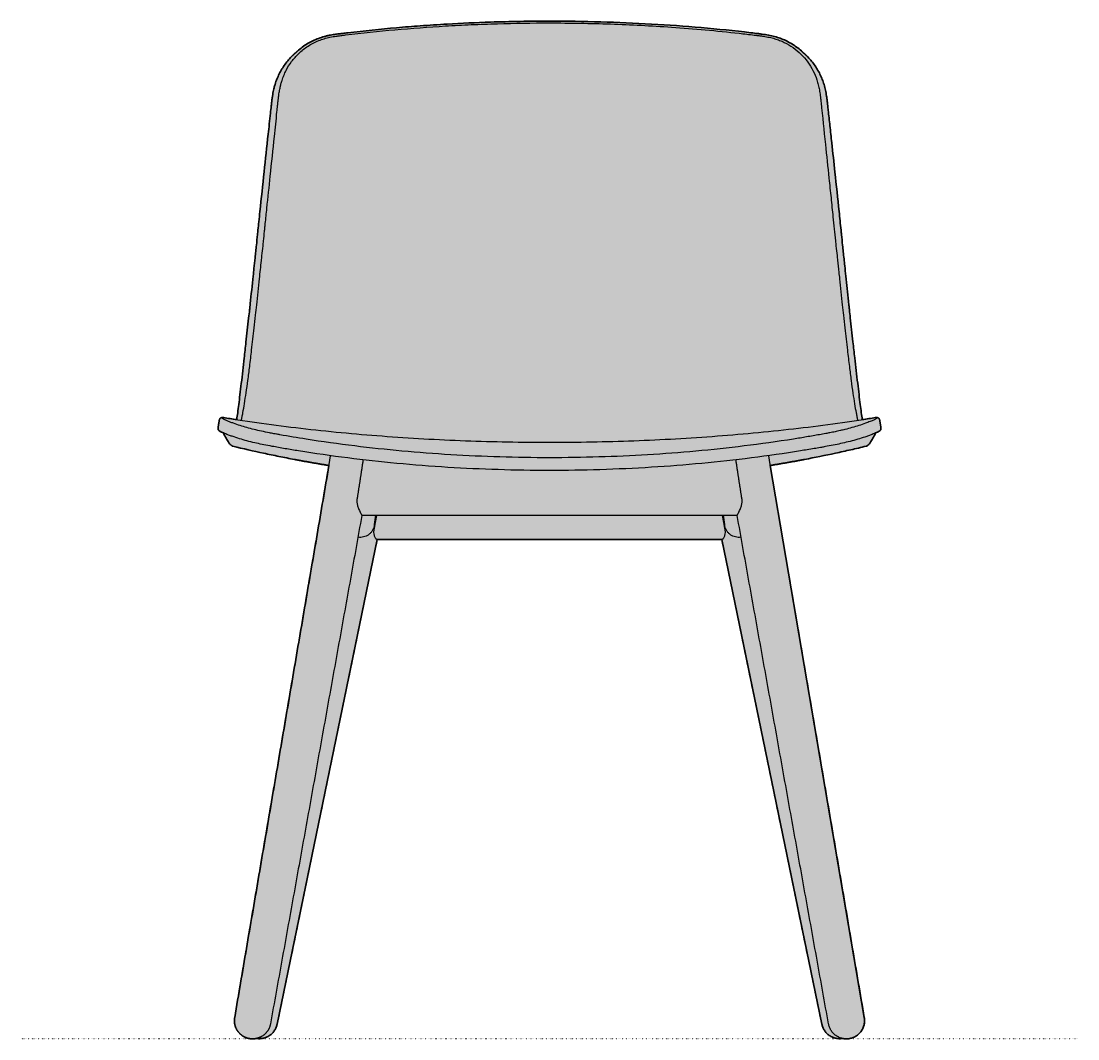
# Model space of a CAD drawing. Header units: millimetres. Extents: x 0 to 1796, y -930 to 784.
# Drawn here: x 0 to 814, y 0 to 784 of the extents above; entities that cross this region are included whole.
import ezdxf

# ---------------------------------------------------------------- set-up
doc = ezdxf.new("R2010")
doc.units = ezdxf.units.MM
doc.linetypes.add('Dots', pattern=[1, 0, -1])
doc.layers.add('Blocks', color=7, linetype='Continuous')
doc.layers.add('Blocks$Fill', color=7, linetype='Continuous', true_color=0xffffff)
for name, color, linetype, lineweight, true_color in [('Blocks$Inner', 7, 'Continuous', 25, 0x007f00), ('Blocks$Outline', 7, 'Continuous', 35, 0xff3f3f), ('Groud', 7, 'Dots', 25, 0x243775)]:
    doc.layers.add(name, color=color, linetype=linetype, lineweight=lineweight, true_color=true_color)

# ---------------------------------------------------------------- blocks, each defined once
blk = doc.blocks.new('AAC 12 Dining Chair Front')
at = {"layer": 'Blocks$Fill'}
blk.add_hatch(color=256, dxfattribs=at).paths.add_polyline_path([(649.54, 16.1), (649.59, 15.79), (649.63, 15.48), (649.67, 15.17), (649.7, 14.85), (649.72, 14.53), (649.74, 14.2), (649.75, 13.88), (649.75, 13.55), (649.74, 13.22), (649.73, 12.88), (649.7, 12.55), (649.67, 12.21), (649.63, 11.87), (649.58, 11.53), (649.53, 11.19), (649.46, 10.85), (649.39, 10.51), (649.3, 10.17), (649.21, 9.83), (649.11, 9.49), (649, 9.16), (648.88, 8.82), (648.75, 8.49), (648.61, 8.16), (648.47, 7.83), (648.31, 7.51), (648.15, 7.18), (647.98, 6.87), (647.8, 6.55), (647.61, 6.24), (647.41, 5.94), (647.21, 5.64), (647, 5.35), (646.78, 5.06), (646.55, 4.78), (646.32, 4.5), (646.08, 4.23), (645.83, 3.97), (645.58, 3.71), (645.32, 3.46), (645.05, 3.22), (644.78, 2.99), (644.51, 2.76), (644.23, 2.54), (643.95, 2.33), (643.66, 2.13), (643.37, 1.94), (643.07, 1.75), (642.77, 1.57), (642.47, 1.4), (642.17, 1.24), (641.87, 1.09), (641.56, 0.95), (641.25, 0.81), (640.94, 0.68), (640.63, 0.56), (640.32, 0.45), (640.01, 0.35), (639.7, 0.25), (639.4, 0.17), (639.09, 0.09), (638.78, 0.01), (638.47, -0.05), (638.17, -0.11), (637.85, -0.16), (637.53, -0.2), (637.21, -0.24), (636.89, -0.27), (636.56, -0.29), (636.22, -0.31), (635.89, -0.32), (635.55, -0.32), (635.21, -0.31), (634.87, -0.29), (634.52, -0.26), (634.18, -0.23), (633.83, -0.19), (633.48, -0.13), (633.13, -0.07), (632.78, 0), (632.48, -0.05), (632.18, -0.08), (631.87, -0.12), (631.56, -0.14), (631.25, -0.16), (630.93, -0.18), (630.61, -0.18), (630.29, -0.18), (629.96, -0.17), (629.64, -0.15), (629.31, -0.13), (628.98, -0.09), (628.65, -0.05), (628.32, 0), (627.99, 0.05), (627.66, 0.12), (627.33, 0.19), (627, 0.27), (626.67, 0.37), (626.34, 0.47), (626.01, 0.57), (625.68, 0.69), (625.36, 0.81), (625.04, 0.95), (624.72, 1.09), (624.4, 1.24), (624.09, 1.4), (623.78, 1.56), (623.47, 1.74), (623.17, 1.92), (622.87, 2.11), (622.58, 2.3), (622.29, 2.51), (622.01, 2.72), (621.73, 2.94), (621.46, 3.16), (621.2, 3.39), (620.94, 3.63), (620.69, 3.88), (620.44, 4.12), (620.2, 4.38), (619.97, 4.64), (619.75, 4.9), (619.53, 5.17), (619.32, 5.45), (619.12, 5.72), (618.93, 6), (618.74, 6.29), (618.56, 6.57), (618.39, 6.86), (618.23, 7.16), (618.07, 7.45), (617.93, 7.75), (617.79, 8.04), (617.65, 8.34), (617.53, 8.64), (617.42, 8.94), (617.31, 9.25), (617.21, 9.55), (617.11, 9.85), (617.03, 10.15), (616.95, 10.45), (616.88, 10.75), (616.81, 11.05), (539.81, 384.31), (274.23, 384.31), (197.23, 11.05), (197.16, 10.75), (197.09, 10.45), (197.01, 10.15), (196.93, 9.85), (196.84, 9.55), (196.74, 9.25), (196.63, 8.94), (196.51, 8.64), (196.39, 8.34), (196.26, 8.04), (196.12, 7.75), (195.97, 7.45), (195.82, 7.16), (195.65, 6.86), (195.48, 6.57), (195.3, 6.29), (195.12, 6), (194.92, 5.72), (194.72, 5.45), (194.51, 5.17), (194.29, 4.9), (194.07, 4.64), (193.84, 4.38), (193.6, 4.12), (193.36, 3.88), (193.1, 3.63), (192.85, 3.39), (192.58, 3.16), (192.31, 2.94), (192.03, 2.72), (191.75, 2.51), (191.46, 2.3), (191.17, 2.11), (190.87, 1.92), (190.57, 1.74), (190.27, 1.56), (189.96, 1.4), (189.64, 1.24), (189.33, 1.09), (189.01, 0.95), (188.69, 0.81), (188.36, 0.69), (188.03, 0.57), (187.71, 0.47), (187.38, 0.37), (187.05, 0.27), (186.72, 0.19), (186.38, 0.12), (186.05, 0.05), (185.72, 0), (185.39, -0.05), (185.06, -0.09), (184.73, -0.13), (184.4, -0.15), (184.08, -0.17), (183.76, -0.18), (183.43, -0.18), (183.11, -0.18), (182.8, -0.16), (182.48, -0.14), (182.17, -0.12), (181.86, -0.08), (181.56, -0.05), (181.26, 0), (180.92, -0.07), (180.58, -0.13), (180.25, -0.18), (179.91, -0.22), (179.57, -0.26), (179.23, -0.29), (178.89, -0.31), (178.55, -0.32), (178.21, -0.32), (177.87, -0.31), (177.53, -0.3), (177.2, -0.27), (176.86, -0.24), (176.53, -0.21), (176.2, -0.16), (175.88, -0.11), (175.55, -0.05), (175.22, 0.02), (174.89, 0.1), (174.56, 0.19), (174.23, 0.28), (173.91, 0.39), (173.58, 0.5), (173.26, 0.62), (172.94, 0.75), (172.62, 0.88), (172.3, 1.03), (171.99, 1.18), (171.68, 1.34), (171.38, 1.51), (171.08, 1.68), (170.78, 1.87), (170.49, 2.06), (170.21, 2.25), (169.92, 2.46), (169.65, 2.67), (169.38, 2.89), (169.11, 3.11), (168.86, 3.34), (168.6, 3.58), (168.36, 3.82), (168.12, 4.06), (167.89, 4.32), (167.66, 4.57), (167.44, 4.83), (167.23, 5.1), (167.03, 5.37), (166.83, 5.64), (166.64, 5.92), (166.46, 6.2), (166.28, 6.49), (166.11, 6.78), (165.95, 7.08), (165.79, 7.38), (165.64, 7.69), (165.5, 8.01), (165.36, 8.32), (165.23, 8.64), (165.11, 8.97), (165, 9.3), (164.89, 9.63), (164.8, 9.96), (164.71, 10.3), (164.63, 10.64), (164.56, 10.98), (164.49, 11.32), (164.44, 11.66), (164.39, 12.01), (164.36, 12.35), (164.33, 12.7), (164.31, 13.04), (164.3, 13.39), (164.29, 13.73), (164.3, 14.08), (164.31, 14.42), (164.33, 14.76), (164.36, 15.1), (164.4, 15.43), (164.45, 15.77), (164.5, 16.1), (164.5, 16.1), (164.5, 16.11), (237.1, 441.38), (215.73, 445.09), (210.57, 446.04), (186.74, 450.86), (163.1, 456.3), (162.98, 456.33), (162.87, 456.36), (162.78, 456.39), (162.69, 456.42), (162.6, 456.45), (162.52, 456.48), (162.43, 456.52), (162.35, 456.56), (162.27, 456.6), (162.2, 456.64), (162.13, 456.69), (162.06, 456.73), (162.02, 456.76), (161.99, 456.78), (161.95, 456.81), (161.92, 456.83), (161.89, 456.86), (161.85, 456.89), (161.82, 456.91), (161.79, 456.94), (161.61, 457.1), (161.44, 457.25), (161.28, 457.4), (161.13, 457.55), (160.97, 457.7), (160.83, 457.86), (160.68, 458.02), (160.54, 458.19), (160.39, 458.37), (160.24, 458.56), (160.09, 458.75), (159.95, 458.94), (159.66, 459.37), (159.38, 459.8), (159.12, 460.22), (158.87, 460.65), (158.38, 461.52), (156.16, 465.77), (155.78, 466.44), (155, 466.78), (154.41, 467.05), (153.83, 467.34), (153.61, 467.46), (153.39, 467.58), (153.17, 467.71), (152.95, 467.84), (152.8, 467.95), (152.73, 468), (152.65, 468.06), (152.58, 468.11), (152.51, 468.17), (152.44, 468.23), (152.37, 468.29), (152.31, 468.34), (152.26, 468.39), (152.21, 468.45), (152.16, 468.51), (152.11, 468.56), (152.06, 468.62), (152.04, 468.65), (152.02, 468.68), (152, 468.71), (151.98, 468.75), (151.96, 468.77), (151.94, 468.8), (151.92, 468.83), (151.9, 468.86), (151.89, 468.9), (151.87, 468.93), (151.86, 468.96), (151.84, 468.99), (151.83, 469.02), (151.81, 469.05), (151.8, 469.08), (151.79, 469.12), (151.78, 469.15), (151.76, 469.18), (151.75, 469.22), (151.74, 469.25), (151.73, 469.29), (151.72, 469.32), (151.71, 469.36), (151.71, 469.39), (151.7, 469.43), (151.69, 469.47), (151.68, 469.54), (151.67, 469.62), (151.66, 469.69), (151.66, 469.77), (151.65, 469.84), (151.65, 469.91), (151.65, 469.98), (151.66, 470.05), (151.66, 470.12), (151.67, 470.2), (151.67, 470.27), (151.68, 470.34), (151.69, 470.41), (152.64, 476.34), (152.66, 476.4), (152.67, 476.47), (152.68, 476.54), (152.7, 476.61), (152.71, 476.67), (152.73, 476.74), (152.75, 476.8), (152.77, 476.87), (152.8, 476.93), (152.82, 476.99), (152.84, 477.04), (152.87, 477.1), (152.89, 477.16), (152.92, 477.21), (152.95, 477.27), (152.98, 477.32), (153.01, 477.37), (153.04, 477.42), (153.08, 477.46), (153.11, 477.51), (153.15, 477.55), (153.18, 477.6), (153.22, 477.64), (153.26, 477.68), (153.3, 477.72), (153.35, 477.76), (153.39, 477.8), (153.44, 477.83), (153.48, 477.87), (153.53, 477.9), (153.58, 477.93), (153.63, 477.97), (153.69, 478), (153.75, 478.03), (153.81, 478.07), (153.88, 478.1), (153.94, 478.12), (154.01, 478.15), (154.07, 478.18), (154.14, 478.2), (154.21, 478.22), (154.27, 478.24), (154.34, 478.26), (154.41, 478.28), (154.48, 478.3), (154.56, 478.32), (154.63, 478.33), (154.71, 478.34), (154.78, 478.35), (154.86, 478.36), (154.94, 478.37), (155.01, 478.38), (155.09, 478.38), (155.16, 478.39), (155.24, 478.39), (155.32, 478.39), (155.4, 478.39), (155.48, 478.38), (155.56, 478.38), (155.64, 478.37), (155.72, 478.37), (155.8, 478.36), (155.96, 478.34), (156.03, 478.33), (166.1, 476.74), (176.39, 565.16), (193.36, 724.29), (193.6, 725.97), (194, 728.34), (194.23, 729.51), (194.48, 730.67), (194.86, 732.31), (195.22, 733.67), (195.61, 735.02), (195.95, 736.09), (196.31, 737.16), (196.67, 738.16), (197.05, 739.15), (197.46, 740.15), (197.89, 741.14), (198.34, 742.12), (198.8, 743.09), (199.3, 744.08), (199.83, 745.05), (200.37, 746.01), (200.93, 746.96), (201.5, 747.87), (202.09, 748.78), (202.69, 749.67), (203.32, 750.55), (203.98, 751.43), (204.65, 752.29), (205.35, 753.15), (206.06, 753.99), (206.78, 754.81), (207.53, 755.61), (208.29, 756.41), (209.07, 757.18), (210.01, 758.07), (210.96, 758.93), (212.87, 760.66), (213.77, 761.45), (214.7, 762.22), (215.63, 762.98), (216.59, 763.7), (217.56, 764.41), (218.56, 765.09), (219.56, 765.75), (220.58, 766.38), (221.59, 766.97), (222.61, 767.54), (223.65, 768.08), (224.69, 768.6), (225.79, 769.11), (226.91, 769.59), (228.03, 770.05), (229.16, 770.48), (230.23, 770.86), (231.31, 771.21), (232.39, 771.54), (233.48, 771.85), (234.62, 772.15), (235.78, 772.42), (236.99, 772.69), (238.21, 772.93), (240.47, 773.33), (244.73, 773.93), (251.72, 774.78), (289.27, 778.65), (328.1, 781.47), (361.58, 782.99), (407.02, 783.73), (446.51, 783.17), (485.71, 781.48), (523.96, 778.72), (562.1, 774.81), (570.94, 773.72), (573.36, 773.36), (575.77, 772.94), (576.95, 772.71), (578.13, 772.45), (579.3, 772.18), (580.46, 771.87), (581.55, 771.57), (582.64, 771.24), (583.71, 770.89), (584.78, 770.52), (585.86, 770.11), (586.94, 769.68), (588, 769.22), (589.06, 768.74), (590.14, 768.21), (591.22, 767.65), (592.28, 767.07), (593.33, 766.46), (594.36, 765.83), (595.37, 765.17), (596.36, 764.49), (597.34, 763.78), (598.31, 763.05), (599.25, 762.3), (600.18, 761.53), (601.09, 760.73), (603.19, 758.83), (604.24, 757.87), (605.27, 756.89), (606.03, 756.11), (606.78, 755.32), (607.52, 754.52), (608.23, 753.7), (608.93, 752.86), (609.61, 752.01), (610.28, 751.15), (610.92, 750.27), (611.55, 749.38), (612.15, 748.47), (612.74, 747.56), (613.31, 746.63), (613.86, 745.69), (614.38, 744.74), (614.89, 743.78), (615.38, 742.8), (615.84, 741.84), (616.28, 740.87), (616.69, 739.88), (617.09, 738.89), (617.47, 737.89), (617.83, 736.87), (618.17, 735.85), (618.49, 734.82), (618.8, 733.77), (619.08, 732.7), (619.34, 731.64), (619.59, 730.57), (619.83, 729.41), (620.06, 728.25), (620.45, 725.91), (620.8, 723.33), (647.21, 482.11), (647.95, 476.74), (658.02, 478.33), (658.07, 478.34), (658.24, 478.36), (658.32, 478.37), (658.4, 478.37), (658.48, 478.38), (658.56, 478.38), (658.64, 478.39), (658.72, 478.39), (658.8, 478.39), (658.87, 478.39), (658.95, 478.38), (659.02, 478.38), (659.1, 478.37), (659.17, 478.37), (659.25, 478.36), (659.32, 478.35), (659.43, 478.33), (659.54, 478.3), (659.63, 478.28), (659.72, 478.26), (659.81, 478.23), (659.9, 478.2), (659.98, 478.17), (660.05, 478.14), (660.12, 478.11), (660.2, 478.08), (660.25, 478.05), (660.31, 478.03), (660.36, 478), (660.41, 477.97), (660.46, 477.94), (660.51, 477.91), (660.56, 477.87), (660.6, 477.84), (660.65, 477.8), (660.69, 477.76), (660.73, 477.73), (660.78, 477.69), (660.82, 477.64), (660.85, 477.6), (660.89, 477.56), (660.93, 477.51), (660.96, 477.47), (661, 477.42), (661.03, 477.37), (661.06, 477.32), (661.09, 477.27), (661.12, 477.21), (661.15, 477.16), (661.17, 477.1), (661.2, 477.05), (661.22, 476.99), (661.24, 476.93), (661.27, 476.87), (661.29, 476.81), (661.31, 476.74), (661.33, 476.67), (661.34, 476.61), (661.36, 476.54), (661.37, 476.47), (661.39, 476.4), (661.4, 476.34), (662.35, 470.4), (662.36, 470.33), (662.37, 470.26), (662.37, 470.19), (662.38, 470.12), (662.38, 470.05), (662.39, 469.98), (662.39, 469.91), (662.39, 469.84), (662.39, 469.77), (662.38, 469.7), (662.37, 469.62), (662.36, 469.55), (662.35, 469.48), (662.34, 469.4), (662.33, 469.37), (662.32, 469.33), (662.31, 469.3), (662.3, 469.26), (662.29, 469.23), (662.28, 469.19), (662.27, 469.16), (662.26, 469.13), (662.24, 469.09), (662.23, 469.06), (662.22, 469.03), (662.2, 469), (662.19, 468.96), (662.17, 468.93), (662.16, 468.9), (662.14, 468.87), (662.12, 468.84), (662.1, 468.81), (662.09, 468.78), (662.07, 468.75), (662.05, 468.72), (662.03, 468.69), (662, 468.66), (661.98, 468.63), (661.94, 468.57), (661.89, 468.51), (661.84, 468.45), (661.78, 468.4), (661.73, 468.35), (661.68, 468.29), (661.61, 468.23), (661.54, 468.17), (661.47, 468.12), (661.39, 468.06), (661.32, 468), (661.25, 467.95), (661.09, 467.85), (660.9, 467.73), (660.7, 467.61), (660.46, 467.47), (660.22, 467.34), (659.64, 467.05), (659.05, 466.78), (658.26, 466.44), (657.89, 465.79), (655.66, 461.52), (655.17, 460.65), (654.92, 460.22), (654.66, 459.8), (654.38, 459.37), (654.09, 458.94), (653.95, 458.75), (653.8, 458.56), (653.66, 458.37), (653.5, 458.19), (653.36, 458.02), (653.22, 457.87), (653.07, 457.71), (652.93, 457.56), (652.77, 457.41), (652.62, 457.26), (652.46, 457.12), (652.3, 456.98), (652.27, 456.96), (652.26, 456.95), (652.25, 456.94), (652.22, 456.91), (652.19, 456.89), (652.15, 456.86), (652.12, 456.83), (652.09, 456.81), (652.05, 456.78), (652.02, 456.76), (651.98, 456.73), (651.95, 456.71), (651.91, 456.68), (651.84, 456.64), (651.76, 456.6), (651.68, 456.56), (651.59, 456.51), (651.5, 456.48), (651.41, 456.44), (651.32, 456.41), (651.23, 456.38), (651.13, 456.35), (651.04, 456.32), (650.95, 456.3), (627.3, 450.86), (603.45, 446.04), (598.32, 445.09), (576.94, 441.38), (649.54, 16.12)], flags=0)
at = {"layer": 'Blocks$Inner'}
for points, knots in [([(181.46, 565.08), (182.18, 571.82), (183.4, 583.22), (184.76, 595.87), (185.66, 604.28), (186.2, 609.29), (186.85, 615.56), (187.33, 620.21), (187.79, 624.68), (188.41, 630.58), (189.78, 643.83), (192.12, 666.23), (194.7, 690.99), (196.6, 709.14), (197.54, 718.17), (197.85, 721.15), (198.03, 722.84), (198.14, 723.77), (198.27, 724.91), (198.4, 725.96), (198.53, 726.93), (198.69, 728.06), (199.01, 730.1), (199.41, 732.19), (199.85, 734.12), (200.28, 735.8), (200.87, 737.81), (201.61, 739.99), (202.6, 742.54), (204.6, 746.89), (208.22, 752.74), (213.89, 759.21), (219.68, 763.82), (225, 766.9), (229.14, 768.78), (233.45, 770.26), (237.95, 771.38), (241.95, 772.07), (245.02, 772.48), (247.42, 772.78), (261.59, 774.52), (288.16, 777.31), (320.48, 779.71), (346.82, 781.07), (373.54, 782.05), (393.63, 782.34), (407.02, 782.34)], [0, 0, 0, 0, 20.359368, 34.390932, 38.169614, 45.728481, 49.507175, 57.061932, 59.759647, 62.994978, 74.841813, 99.730963, 130.579842, 149.516521, 154.475967, 157.827215, 158.49854, 159.568527, 160.628828, 161.950417, 162.746223, 163.547541, 165.39521, 168.937254, 169.917264, 171.350372, 174.137056, 176.198799, 178.251366, 182.331583, 190.544122, 198.838248, 208.050287, 212.636285, 217.26449, 221.680083, 226.275519, 231.178071, 233.841528, 235.573892, 238.43945, 276.659115, 315.706961, 335.673451, 355.756407, 395.936464, 395.936464, 395.936464, 395.936464]), ([(212.87, 760.66), (215.25, 762.8), (219.09, 765.66), (224.72, 768.69), (229.04, 770.51), (232.78, 771.69), (235.81, 772.45), (238.15, 772.93), (240.08, 773.27), (241.69, 773.52), (243.11, 773.72), (244.53, 773.91), (246.01, 774.09), (248.34, 774.38), (262.8, 776.12), (282.78, 778.17), (308.26, 780.23), (332.36, 781.8), (365.55, 783.3), (391.87, 783.73), (407.02, 783.73)], [287.232909, 287.232909, 287.232909, 287.232909, 296.853098, 301.524598, 306.376308, 310.900017, 313.275315, 315.759813, 318.054053, 319.153589, 320.655641, 322.360114, 323.46092, 325.116899, 329.394595, 367.151399, 385.390259, 406.080625, 439.598888, 485.046986, 485.046986, 485.046986, 485.046986]), ([(407.02, 783.73), (420.19, 783.73), (446.43, 783.36), (498.2, 781.14), (538.66, 777.65), (566.98, 774.23), (571.55, 773.65), (575.75, 773), (580.39, 771.96), (584.84, 770.57), (589.15, 768.78), (594.79, 765.77), (598.69, 762.88), (601.09, 760.73)], [485.046986, 485.046986, 485.046986, 485.046986, 524.541806, 563.779773, 640.475343, 646.312345, 649.375912, 654.273114, 659.084604, 663.609349, 668.243315, 673.085811, 682.745967, 682.745967, 682.745967, 682.745967]), ([(407.02, 782.34), (422.71, 782.34), (454.06, 781.8), (494.06, 779.74), (527.06, 777.1), (548.32, 774.95), (561.78, 773.38), (567.12, 772.72), (569.44, 772.43), (572.43, 772.01), (576.26, 771.34), (580.45, 770.29), (584.3, 768.99), (589.13, 766.91), (594.81, 763.55), (600.9, 758.42), (606.05, 752.4), (610.16, 745.67), (612.65, 739.66), (614.1, 734.63), (614.97, 730.64), (615.51, 727.1), (615.91, 723.82), (616.1, 721.96), (616.21, 720.9)], [395.936464, 395.936464, 395.936464, 395.936464, 443.002553, 489.974221, 516.092705, 542.314702, 554.071627, 556.730664, 558.454578, 561.093599, 565.808741, 570.084503, 574.056659, 577.995362, 585.851934, 593.782445, 601.7922, 609.567027, 617.344639, 621.256998, 625.274027, 629.587074, 631.98977, 635.194606, 635.194606, 635.194606, 635.194606]), ([(166.1, 476.74), (166.35, 478.51), (166.88, 482.37), (167.7, 488.76), (168.62, 496.26), (170.04, 508.2), (171.57, 521.69), (173.1, 535.38), (174.24, 545.67), (175.16, 553.98), (175.79, 559.7), (176.13, 562.75), (176.25, 563.86), (176.33, 564.65), (176.4, 565.27), (177.2, 572.84), (178.18, 582.22), (179.43, 594.05), (180.1, 600.38), (180.73, 606.36), (181.35, 612.27), (181.91, 617.76), (182.53, 623.73), (183.16, 629.7), (184.72, 644.64), (187.12, 667.11), (189.84, 692.31), (191.68, 709.22), (192.53, 717.08), (192.82, 719.77), (192.94, 720.8), (193.01, 721.45), (193.11, 722.3), (193.22, 723.24), (193.34, 724.16), (193.46, 725.03), (193.66, 726.38), (193.99, 728.34), (194.41, 730.45), (194.94, 732.68), (195.54, 734.85), (196.28, 737.13), (197.29, 739.84), (198.76, 743.15), (200.86, 746.96), (204.1, 751.82), (206.97, 755.14), (209.07, 757.18)], [0, 0, 0, 0, 5.356649, 11.698947, 19.31433, 28.036238, 47.747059, 60.047668, 69.386021, 78.788306, 85.146088, 86.63053, 88.009991, 88.487039, 89.017045, 89.863552, 111.346598, 117.287767, 125.564038, 130.444783, 135.324815, 143.387938, 146.993122, 153.349807, 161.38961, 192.049929, 221.155512, 237.419406, 243.071204, 244.879657, 245.533926, 246.187813, 246.841233, 248.096192, 249.048957, 249.600254, 250.751308, 253.14703, 255.532457, 257.215418, 260.023851, 262.278427, 264.401109, 268.718221, 273.126643, 277.442297, 286.232909, 286.232909, 286.232909, 286.232909]), ([(605.27, 756.89), (607.33, 754.84), (611.12, 750.41), (614.84, 744.19), (617.15, 738.9), (618.55, 734.81), (619.67, 730.47), (620.36, 726.62), (620.84, 723.13), (621.09, 720.92), (621.27, 719.32), (621.45, 717.65), (622.03, 712.3), (623.06, 702.79), (624.79, 686.89), (627.17, 664.85), (629.55, 642.44), (631.24, 626.37), (632.13, 617.73), (632.7, 612.18), (633.54, 604.16), (634.38, 596.21), (635.73, 583.48), (636.75, 573.73), (637.52, 566.47), (637.61, 565.55), (637.68, 564.96), (637.77, 564.1), (637.88, 563.12), (637.98, 562.2), (638.26, 559.61), (638.86, 554.21), (639.77, 545.93), (640.91, 535.64), (642.45, 521.87), (643.99, 508.34), (645.41, 496.35), (646.34, 488.81), (647.16, 482.4), (647.69, 478.53), (647.95, 476.74)], [683.745967, 683.745967, 683.745967, 683.745967, 692.463197, 701.166965, 705.437848, 709.744019, 714.138618, 718.871647, 721.478092, 724.695644, 725.55358, 726.310653, 729.739958, 741.697535, 754.984316, 777.743388, 808.196164, 822.592593, 826.197167, 834.257215, 839.348913, 850.381577, 858.232053, 877.75448, 879.797143, 880.142329, 880.514399, 881.574594, 882.741451, 883.483786, 884.332022, 890.583669, 899.775352, 909.325398, 921.629023, 941.353666, 950.174632, 957.836143, 964.145852, 969.561377, 969.561377, 969.561377, 969.561377]), ([(616.21, 720.9), (617.33, 710.18), (619.36, 690.79), (621.91, 666.33), (623.85, 647.76), (625.2, 634.72), (626.35, 623.68), (627.13, 616.17), (627.84, 609.35), (628.37, 604.4), (629.09, 597.62), (629.74, 591.67), (630.97, 580.18), (631.86, 571.8), (632.58, 565.08)], [635.194606, 635.194606, 635.194606, 635.194606, 667.516775, 693.687284, 708.967978, 723.515564, 733.029389, 742.276764, 746.146566, 753.61256, 757.206363, 766.60472, 771.579323, 791.870396, 791.870396, 791.870396, 791.870396]), ([(169.61, 476.21), (169.82, 477.13), (170.24, 479.06), (171.08, 483.32), (172.14, 489.44), (173.42, 497.75), (174.74, 507.32), (176.14, 518.31), (177.75, 531.79), (179.24, 544.94), (180.53, 556.53), (181.18, 562.44), (181.46, 565.08)], [-89.686565, -89.686565, -89.686565, -89.686565, -86.857865, -83.761443, -76.662432, -68.209863, -58.566045, -47.666864, -34.974223, -17.834217, -7.95529, 0, 0, 0, 0]), ([(632.58, 565.08), (632.87, 562.42), (633.51, 556.51), (634.81, 544.9), (636.3, 531.72), (637.91, 518.2), (639.32, 507.17), (640.65, 497.6), (641.92, 489.31), (642.98, 483.23), (643.81, 479.01), (644.22, 477.1), (644.43, 476.21)], [791.870396, 791.870396, 791.870396, 791.870396, 799.885543, 809.707273, 826.924916, 839.665054, 850.555184, 860.297014, 868.638529, 875.718335, 878.806279, 881.556732, 881.556732, 881.556732, 881.556732]), ([(152.64, 476.34), (152.67, 476.52), (152.75, 476.86), (152.96, 477.32), (153.25, 477.7), (153.65, 478), (154.05, 478.18), (154.41, 478.29), (154.81, 478.37), (155.33, 478.41), (155.75, 478.37), (155.96, 478.34)], [536.372579, 536.372579, 536.372579, 536.372579, 536.922775, 537.41856, 537.878317, 538.341037, 538.906539, 539.185891, 539.492898, 540.104729, 540.750856, 540.750856, 540.750856, 540.750856]), ([(658.02, 478.33), (658.16, 478.35), (658.44, 478.36), (658.77, 478.26), (658.99, 478.16), (659.08, 478.08), (659.12, 477.97), (659.09, 477.85), (659, 477.73), (658.85, 477.59), (658.65, 477.43), (658.26, 477.18), (657.63, 476.83), (656.69, 476.39), (655.47, 475.86), (653.96, 475.24), (652.23, 474.57), (647.6, 472.86), (641.74, 470.98), (635.26, 469.27), (631.53, 468.38), (629.02, 467.82), (626.3, 467.24), (623.29, 466.64), (619.28, 465.89), (613.33, 464.82), (605.07, 463.39), (585.76, 460.24), (557.35, 456.26), (519.85, 452.26), (482.53, 449.45), (444.93, 447.76), (406.99, 447.19), (368.9, 447.76), (331, 449.48), (293.7, 452.31), (256.55, 456.29), (225.24, 460.67), (205.15, 464.03), (196.89, 465.51), (194.19, 466), (190.37, 466.71), (185.26, 467.74), (179.45, 469.09), (172.22, 471.01), (166.1, 472.97), (161.1, 474.84), (159.15, 475.61), (157.81, 476.18), (157.02, 476.54), (156.37, 476.86), (155.84, 477.14), (155.44, 477.39), (155.18, 477.59), (155.04, 477.74), (154.97, 477.83), (154.93, 477.91), (154.93, 478), (154.97, 478.09), (155.06, 478.16), (155.19, 478.23), (155.4, 478.3), (155.69, 478.36), (155.92, 478.35), (156.03, 478.33)], [1520.847156, 1520.847156, 1520.847156, 1520.847156, 1521.276583, 1521.702682, 1521.866101, 1521.982514, 1522.081443, 1522.187277, 1522.339397, 1522.538806, 1522.792579, 1523.108924, 1523.915059, 1524.945065, 1526.234858, 1527.905545, 1529.847049, 1531.812527, 1542.690813, 1548.306492, 1551.907237, 1554.190201, 1556.044107, 1560.232958, 1563.415681, 1568.262565, 1578.370466, 1588.558279, 1626.95803, 1664.421153, 1701.683882, 1739.231726, 1777.332116, 1815.497633, 1853.487785, 1891.150701, 1927.705991, 1965.553418, 1985.997471, 1988.814028, 1990.721965, 1994.221825, 2000.457896, 2006.366085, 2012.120968, 2022.888125, 2025.65285, 2028.125084, 2029.161636, 2030.025638, 2030.734049, 2031.33793, 2031.811817, 2032.171884, 2032.306392, 2032.420658, 2032.510239, 2032.587809, 2032.677391, 2032.785269, 2032.927786, 2033.114313, 2033.45993, 2033.795297, 2033.795297, 2033.795297, 2033.795297]), ([(156.03, 478.33), (165.75, 476.76), (185.5, 473.81), (215.69, 469.98), (246.63, 466.71), (288.92, 463.1), (342.45, 460.1), (407.14, 458.91), (471.87, 460.11), (525.49, 463.12), (567.72, 466.74), (598.6, 470.01), (628.62, 473.82), (648.35, 476.77), (658.02, 478.33)], [1016.897649, 1016.897649, 1016.897649, 1016.897649, 1046.457119, 1076.798613, 1108.169033, 1139.813292, 1204.10857, 1268.982278, 1333.881574, 1398.303739, 1430.065526, 1461.016005, 1491.477425, 1520.847156, 1520.847156, 1520.847156, 1520.847156]), ([(658.07, 478.34), (658.29, 478.37), (658.71, 478.41), (659.2, 478.37), (659.59, 478.3), (659.89, 478.21), (660.18, 478.1), (660.48, 477.94), (660.79, 477.7), (661.08, 477.32), (661.29, 476.86), (661.37, 476.52), (661.4, 476.34)], [0, 0, 0, 0, 0.653481, 1.252694, 1.476151, 1.851607, 2.169672, 2.412714, 2.874976, 3.336734, 3.831598, 4.385699, 4.385699, 4.385699, 4.385699]), ([(662.39, 469.84), (662.38, 469.65), (662.33, 469.26), (662.09, 468.72), (661.66, 468.25), (661.17, 467.89), (660.68, 467.59), (660, 467.22), (658.92, 466.71), (657.34, 466.05), (655.25, 465.23), (652.75, 464.31), (649.07, 463.04), (644.38, 461.56), (638.61, 459.95), (632.85, 458.55), (626.92, 457.29), (622.19, 456.4), (618.43, 455.72), (615.06, 455.12), (609.06, 454.08), (591.35, 451.13), (562.6, 447), (524.27, 442.79), (485.34, 439.78), (446.15, 437.97), (406.76, 437.38), (367.66, 437.98), (328.47, 439.79), (289.82, 442.79), (251.49, 447), (222.87, 451.1), (205.16, 454.05), (198.36, 455.23), (192.87, 456.21), (187.23, 457.27), (181.24, 458.54), (175.49, 459.93), (169.68, 461.55), (164.94, 463.05), (161.24, 464.34), (158.77, 465.24), (156.71, 466.05), (155.13, 466.71), (153.91, 467.28), (153.02, 467.78), (152.39, 468.24), (151.96, 468.72), (151.71, 469.26), (151.66, 469.64), (151.65, 469.84)], [10.929327, 10.929327, 10.929327, 10.929327, 11.519475, 12.08434, 12.685413, 13.420104, 13.882004, 14.432622, 15.726715, 17.456482, 19.592439, 22.433512, 25.469724, 31.253054, 37.211483, 43.415742, 49.037287, 55.414967, 57.851423, 60.495955, 65.685713, 76.122557, 114.348776, 152.815373, 191.769321, 231.473459, 270.494567, 309.938629, 348.796911, 388.168963, 426.221507, 464.450875, 474.888718, 480.083742, 485.151409, 491.637186, 497.310119, 503.495705, 509.402244, 515.394951, 518.390457, 521.172571, 523.286604, 525.019031, 526.315387, 527.329838, 528.065294, 528.6682, 529.225456, 529.826663, 529.826663, 529.826663, 529.826663]), ([(161.79, 456.94), (161.53, 457.16), (161.11, 457.54), (160.51, 458.2), (159.93, 458.96), (159.2, 460.06), (158.03, 462.11), (156.92, 464.37), (156.04, 466), (155.78, 466.44)], [72.716391, 72.716391, 72.716391, 72.716391, 73.55729, 74.425153, 75.383129, 76.413461, 78.398203, 82.440465, 83.967957, 83.967957, 83.967957, 83.967957]), ([(658.26, 466.44), (658.01, 466.01), (657.12, 464.38), (656.02, 462.12), (654.85, 460.06), (654.11, 458.96), (653.36, 457.98), (652.73, 457.35), (652.3, 456.98)], [0, 0, 0, 0, 1.488646, 5.569603, 7.554587, 8.584474, 9.54266, 11.250871, 11.250871, 11.250871, 11.250871]), ([(163.1, 456.3), (163.01, 456.32), (162.88, 456.35), (162.63, 456.43), (162.25, 456.59), (161.96, 456.79), (161.79, 456.94)], [71.268495, 71.268495, 71.268495, 71.268495, 71.474214, 71.668673, 72.037891, 72.716391, 72.716391, 72.716391, 72.716391]), ([(210.57, 446.04), (208.58, 446.42), (204.6, 447.18), (196.65, 448.76), (182.78, 451.66), (170.95, 454.37), (163.1, 456.3)], [22.689966, 22.689966, 22.689966, 22.689966, 28.776679, 34.85933, 47.008648, 71.268495, 71.268495, 71.268495, 71.268495]), ([(650.95, 456.3), (648.97, 455.81), (645.04, 454.87), (637.17, 453.03), (623.33, 449.95), (611.42, 447.54), (603.45, 446.04)], [13.721761, 13.721761, 13.721761, 13.721761, 19.812547, 25.859561, 37.980667, 62.31958, 62.31958, 62.31958, 62.31958]), ([(652.25, 456.94), (652.21, 456.9), (652.12, 456.83), (651.94, 456.7), (651.56, 456.48), (651.2, 456.36), (650.95, 456.3)], [12.250871, 12.250871, 12.250871, 12.250871, 12.419491, 12.58861, 12.93941, 13.721761, 13.721761, 13.721761, 13.721761]), ([(258.73, 415.31), (258.66, 414.91), (258.59, 414.1), (258.64, 412.89), (258.83, 411.62), (259.16, 410.3), (259.64, 408.89), (260.21, 407.48), (260.77, 406.27), (261.34, 405.09), (261.75, 404.25), (262.1, 403.55), (262.26, 403.21), (262.35, 402.99), (262.39, 402.91)], [30.814537, 30.814537, 30.814537, 30.814537, 32.026425, 33.243303, 34.455523, 35.861856, 37.324778, 38.903653, 40.425206, 41.338275, 42.809826, 43.242873, 43.678852, 43.953855, 43.953855, 43.953855, 43.953855]), ([(551.65, 402.91), (551.69, 402.99), (551.78, 403.21), (551.95, 403.55), (552.29, 404.25), (552.71, 405.09), (553.27, 406.27), (553.83, 407.48), (554.4, 408.89), (554.88, 410.3), (555.21, 411.62), (555.4, 412.89), (555.45, 414.1), (555.38, 414.91), (555.32, 415.31)], [397.903467, 397.903467, 397.903467, 397.903467, 398.178469, 398.614449, 399.047496, 400.519047, 401.432116, 402.953668, 404.532544, 405.995466, 407.401799, 408.614018, 409.830896, 411.042784, 411.042784, 411.042784, 411.042784]), ([(271.83, 394.96), (271.73, 394.29), (271.4, 392.95), (270.51, 391.06), (269.24, 389.4), (267.66, 388.02), (265.86, 386.97), (263.17, 386.02), (261, 385.88), (259.58, 386.07)], [7.877463, 7.877463, 7.877463, 7.877463, 9.927123, 11.991129, 14.111162, 16.150345, 18.267474, 20.354912, 24.664225, 24.664225, 24.664225, 24.664225]), ([(274.08, 384.31), (274.04, 384.31), (273.97, 384.33), (273.85, 384.39), (273.73, 384.49), (273.54, 384.67), (273.29, 384.96), (272.89, 385.56), (272.46, 386.43), (271.95, 387.88), (271.72, 389.36), (271.76, 390.83), (271.86, 391.57), (271.93, 391.94)], [285.23466, 285.23466, 285.23466, 285.23466, 285.33522, 285.461403, 285.617405, 285.805318, 286.238879, 286.781547, 287.95833, 289.157532, 291.358621, 292.435665, 293.566962, 293.566962, 293.566962, 293.566962]), ([(542.12, 391.94), (542.18, 391.57), (542.28, 390.83), (542.32, 389.36), (542.09, 387.88), (541.59, 386.43), (541.15, 385.56), (540.75, 384.96), (540.5, 384.67), (540.31, 384.49), (540.19, 384.39), (540.08, 384.33), (540, 384.31), (539.97, 384.31)], [11.010629, 11.010629, 11.010629, 11.010629, 12.141927, 13.218971, 15.42006, 16.619262, 17.796044, 18.338712, 18.772273, 18.960185, 19.116188, 19.242371, 19.342931, 19.342931, 19.342931, 19.342931]), ([(554.47, 386.07), (553.75, 385.97), (552.31, 385.93), (550.19, 386.26), (548.19, 386.97), (546.38, 388.02), (544.8, 389.4), (543.54, 391.06), (542.64, 392.95), (542.31, 394.29), (542.21, 394.96)], [0.145334, 0.145334, 0.145334, 0.145334, 2.308577, 4.452303, 6.540064, 8.657499, 10.697973, 12.818803, 14.883008, 16.932097, 16.932097, 16.932097, 16.932097])]:
    blk.add_open_spline(points, degree=3, knots=knots, dxfattribs=at)
for points, degree in [([(209.07, 757.18), (209.81, 757.9), (210.57, 758.6), (211.36, 759.26), (212.11, 759.97), (212.87, 760.66)], 5), ([(601.09, 760.73), (601.93, 759.97), (602.75, 759.19), (603.63, 758.46), (604.46, 757.69), (605.27, 756.89)], 5), ([(652.3, 456.98), (652.29, 456.97), (652.28, 456.97), (652.27, 456.96), (652.26, 456.95), (652.25, 456.94)], 5), ([(164.5, 16.1), (201.45, 232.52), (238.39, 448.95)], 2), ([(575.65, 448.95), (612.59, 232.53), (649.54, 16.12)], 2), ([(215.73, 445.09), (214.7, 445.28), (213.67, 445.47), (212.63, 445.66), (211.6, 445.85), (210.57, 446.04)], 5), ([(603.45, 446.04), (602.42, 445.85), (601.4, 445.66), (600.37, 445.47), (599.35, 445.28), (598.32, 445.09)], 5), ([(262.43, 402.77), (227.26, 207.02), (192.08, 11.28)], 2), ([(551.62, 402.76), (407.02, 402.76), (262.43, 402.76)], 2), ([(621.96, 11.28), (586.78, 207.02), (551.61, 402.77)], 2), ([(274.23, 384.31), (235.73, 197.68), (197.23, 11.05)], 2), ([(539.97, 384.31), (407.02, 384.31), (274.08, 384.31)], 2), ([(616.81, 11.05), (578.31, 197.68), (539.81, 384.31)], 2)]:
    blk.add_open_spline(points, degree=degree, dxfattribs=at)
for points, weights, degree in [([(151.69, 470.41), (152.17, 473.37), (152.64, 476.34)], [1, 0.999999999992, 1], 2), ([(661.4, 476.34), (661.87, 473.37), (662.35, 470.4)], [1, 0.999999999992, 1], 2), ([(151.65, 469.84), (151.65, 470.13), (151.69, 470.41)], [1, 0.995988760087, 1], 2), ([(662.35, 470.4), (662.39, 470.13), (662.39, 469.84)], [1, 0.996017775981, 1], 2), ([(237.1, 441.38), (226.39, 443.13), (215.73, 445.09)], [1, 0.999955221306, 1], 2), ([(263.41, 445.76), (261.86, 435.61), (260.3, 425.46), (258.73, 415.31)], [1, 0.999999382103, 0.999999382103, 1], 3), ([(555.32, 415.31), (553.74, 425.46), (552.18, 435.61), (550.63, 445.76)], [1, 0.999999382323, 0.999999382323, 1], 3), ([(598.32, 445.09), (587.65, 443.13), (576.94, 441.38)], [1, 0.99995519133, 1], 2), ([(262.43, 402.76), (262.43, 402.76), (262.43, 402.76)], [1, 0.955558230792, 1], 2), ([(272.96, 402.76), (272.59, 400.16), (272.21, 397.56), (271.83, 394.96)], [1, 0.999999988019, 0.999999988019, 1], 3), ([(271.93, 391.94), (272.6, 395.54), (273.27, 399.15), (273.94, 402.76)], [1, 0.999999954353, 0.999999954353, 1], 3), ([(540.1, 402.76), (540.77, 399.15), (541.44, 395.54), (542.12, 391.94)], [1, 0.999999954355, 0.999999954355, 1], 3), ([(542.21, 394.96), (541.83, 397.56), (541.46, 400.16), (541.08, 402.76)], [1, 0.999999988019, 0.999999988019, 1], 3), ([(551.61, 402.76), (551.61, 402.76), (551.62, 402.76)], [1, 0.955558224249, 1], 2), ([(259.58, 386.07), (259.5, 386.07), (259.43, 386.08)], [1, 0.999979699827, 1], 2), ([(554.61, 386.08), (554.54, 386.07), (554.47, 386.07)], [1, 0.999979889884, 1], 2), ([(164.5, 16.1), (164.51, 16.12), (164.52, 16.15)], [1, 0.997402212341, 1], 2), ([(197.23, 11.05), (194.54, -2.16), (181.26, 0)], [1, 0.720848329783, 1], 2), ([(632.78, 0), (619.5, -2.16), (616.81, 11.05)], [1, 0.720848520893, 1], 2), ([(649.53, 16.15), (649.54, 16.12), (649.54, 16.1)], [1, 0.997401991558, 0.999999999893], 2)]:
    blk.add_rational_spline(points, weights, degree=degree, dxfattribs=at)
for points, weights, degree, knots in [([(262.39, 402.91), (262.4, 402.87), (262.42, 402.83), (262.43, 402.79), (262.43, 402.78), (262.43, 402.77), (262.43, 402.77)], [1, 0.998329812856, 0.998329812856, 1, 0.993072941722, 0.993072941722, 1], 3, [43.9538546, 43.9538546, 43.9538546, 43.9538546, 44.0769367, 44.0769367, 44.0769367, 44.0996511, 44.0996511, 44.0996511, 44.0996511]), ([(551.61, 402.77), (551.61, 402.77), (551.61, 402.78), (551.61, 402.79), (551.62, 402.83), (551.64, 402.87), (551.65, 402.91)], [1, 0.993064429384, 0.993064429384, 1, 0.998329812708, 0.998329812708, 1], 3, [397.7576653, 397.7576653, 397.7576653, 397.7576653, 397.7803848, 397.7803848, 397.7803848, 397.903467, 397.903467, 397.903467, 397.903467]), ([(192.08, 11.27), (191.08, 5.55), (186.34, 2.22), (181.59, -1.11), (175.88, -0.11), (170.16, 0.89), (166.83, 5.64), (163.5, 10.39), (164.5, 16.1)], [1, 0.923878828695, 1, 0.923878828695, 1, 0.923878828695, 1, 0.923878846844, 0.999999963703], 2, [0, 0, 0, 10.995627, 10.995627, 21.991254, 21.991254, 32.986881, 32.986881, 43.982505, 43.982505, 43.982505]), ([(649.54, 16.1), (651.96, 2.31), (638.17, -0.11), (624.38, -2.52), (621.96, 11.27)], [0.999999999968, 0.707111356144, 1, 0.707111356128, 1], 2, [0, 0, 0, 21.990967, 21.990967, 43.981935, 43.981935, 43.981935])]:
    blk.add_rational_spline(points, weights, degree=degree, knots=knots, dxfattribs=at)
at = {"layer": 'Blocks$Outline'}
for points in [[(576.94, 441.38), (649.54, 16.12)], [(274.23, 384.31), (197.23, 11.05)], [(539.81, 384.31), (274.23, 384.31)], [(616.81, 11.05), (539.81, 384.31)]]:
    blk.add_lwpolyline(points, dxfattribs=at)
for points, knots in [([(212.87, 760.66), (215.25, 762.8), (219.09, 765.66), (224.72, 768.69), (229.04, 770.51), (232.78, 771.69), (235.81, 772.45), (238.15, 772.93), (240.08, 773.27), (241.69, 773.52), (243.11, 773.72), (244.53, 773.91), (246.01, 774.09), (248.34, 774.38), (262.8, 776.12), (282.78, 778.17), (308.26, 780.23), (332.36, 781.8), (365.55, 783.3), (391.87, 783.73), (407.02, 783.73)], [287.232909, 287.232909, 287.232909, 287.232909, 296.853098, 301.524598, 306.376308, 310.900017, 313.275315, 315.759813, 318.054053, 319.153589, 320.655641, 322.360114, 323.46092, 325.116899, 329.394595, 367.151399, 385.390259, 406.080625, 439.598888, 485.046986, 485.046986, 485.046986, 485.046986]), ([(407.02, 783.73), (420.19, 783.73), (446.43, 783.36), (498.2, 781.14), (538.66, 777.65), (566.98, 774.23), (571.55, 773.65), (575.75, 773), (580.39, 771.96), (584.84, 770.57), (589.15, 768.78), (594.79, 765.77), (598.69, 762.88), (601.09, 760.73)], [485.046986, 485.046986, 485.046986, 485.046986, 524.541806, 563.779773, 640.475343, 646.312345, 649.375912, 654.273114, 659.084604, 663.609349, 668.243315, 673.085811, 682.745967, 682.745967, 682.745967, 682.745967]), ([(166.1, 476.74), (166.35, 478.51), (166.88, 482.37), (167.7, 488.76), (168.62, 496.26), (170.04, 508.2), (171.57, 521.69), (173.1, 535.38), (174.24, 545.67), (175.16, 553.98), (175.79, 559.7), (176.13, 562.75), (176.25, 563.86), (176.33, 564.65), (176.4, 565.27), (177.2, 572.84), (178.18, 582.22), (179.43, 594.05), (180.1, 600.38), (180.73, 606.36), (181.35, 612.27), (181.91, 617.76), (182.53, 623.73), (183.16, 629.7), (184.72, 644.64), (187.12, 667.11), (189.84, 692.31), (191.68, 709.22), (192.53, 717.08), (192.82, 719.77), (192.94, 720.8), (193.01, 721.45), (193.11, 722.3), (193.22, 723.24), (193.34, 724.16), (193.46, 725.03), (193.66, 726.38), (193.99, 728.34), (194.41, 730.45), (194.94, 732.68), (195.54, 734.85), (196.28, 737.13), (197.29, 739.84), (198.76, 743.15), (200.86, 746.96), (204.1, 751.82), (206.97, 755.14), (209.07, 757.18)], [0.000033, 0.000033, 0.000033, 0.000033, 5.356649, 11.698947, 19.31433, 28.036238, 47.747059, 60.047668, 69.386021, 78.788306, 85.146088, 86.63053, 88.009991, 88.487039, 89.017045, 89.863552, 111.346598, 117.287767, 125.564038, 130.444783, 135.324815, 143.387938, 146.993122, 153.349807, 161.38961, 192.049929, 221.155512, 237.419406, 243.071204, 244.879657, 245.533926, 246.187813, 246.841233, 248.096192, 249.048957, 249.600254, 250.751308, 253.14703, 255.532457, 257.215418, 260.023851, 262.278427, 264.401109, 268.718221, 273.126643, 277.442297, 286.232909, 286.232909, 286.232909, 286.232909]), ([(605.27, 756.89), (607.33, 754.84), (611.12, 750.41), (614.84, 744.19), (617.15, 738.9), (618.55, 734.81), (619.67, 730.47), (620.36, 726.62), (620.84, 723.13), (621.09, 720.92), (621.27, 719.32), (621.45, 717.65), (622.03, 712.3), (623.06, 702.79), (624.79, 686.89), (627.17, 664.85), (629.55, 642.44), (631.24, 626.37), (632.13, 617.73), (632.7, 612.18), (633.54, 604.16), (634.38, 596.21), (635.73, 583.48), (636.75, 573.73), (637.52, 566.47), (637.61, 565.55), (637.68, 564.96), (637.77, 564.1), (637.88, 563.12), (637.98, 562.2), (638.26, 559.61), (638.86, 554.21), (639.77, 545.93), (640.91, 535.64), (642.45, 521.87), (643.99, 508.34), (645.41, 496.35), (646.34, 488.81), (647.16, 482.4), (647.69, 478.53), (647.95, 476.74)], [683.745967, 683.745967, 683.745967, 683.745967, 692.463197, 701.166965, 705.437848, 709.744019, 714.138618, 718.871647, 721.478092, 724.695644, 725.55358, 726.310653, 729.739958, 741.697535, 754.984316, 777.743388, 808.196164, 822.592593, 826.197167, 834.257215, 839.348913, 850.381577, 858.232053, 877.75448, 879.797143, 880.142329, 880.514399, 881.574594, 882.741451, 883.483786, 884.332022, 890.583669, 899.775352, 909.325398, 921.629023, 941.353666, 950.174632, 957.836143, 964.145852, 969.561363, 969.561363, 969.561363, 969.561363]), ([(152.64, 476.34), (152.67, 476.52), (152.75, 476.86), (152.96, 477.32), (153.25, 477.7), (153.65, 478), (154.05, 478.18), (154.41, 478.29), (154.81, 478.37), (155.33, 478.41), (155.75, 478.37), (155.96, 478.34)], [0, 0, 0, 0, 0.550196, 1.045981, 1.505737, 1.968458, 2.533959, 2.813312, 3.120319, 3.73215, 4.378277, 4.378277, 4.378277, 4.378277]), ([(658.07, 478.34), (658.29, 478.37), (658.71, 478.41), (659.2, 478.37), (659.59, 478.3), (659.89, 478.21), (660.18, 478.1), (660.48, 477.94), (660.79, 477.7), (661.08, 477.32), (661.29, 476.86), (661.37, 476.52), (661.4, 476.34)], [0, 0, 0, 0, 0.653481, 1.252694, 1.476151, 1.851607, 2.169672, 2.412714, 2.874976, 3.336734, 3.831598, 4.385699, 4.385699, 4.385699, 4.385699]), ([(155.78, 466.44), (155.78, 466.44), (155.52, 466.55), (154.86, 466.84), (153.91, 467.28), (153.02, 467.78), (152.39, 468.24), (151.96, 468.72), (151.71, 469.26), (151.66, 469.64), (151.65, 469.84)], [513.803799, 513.803799, 513.803799, 513.803799, 513.803884, 514.65376, 515.950116, 516.964566, 517.700022, 518.302929, 518.860185, 519.461391, 519.461391, 519.461391, 519.461391]), ([(161.79, 456.94), (161.53, 457.16), (161.11, 457.54), (160.51, 458.2), (159.93, 458.96), (159.2, 460.06), (158.03, 462.11), (156.92, 464.37), (156.04, 466), (155.78, 466.44)], [0, 0, 0, 0, 0.840899, 1.708762, 2.666737, 3.69707, 5.681812, 9.724074, 11.251459, 11.251459, 11.251459, 11.251459]), ([(658.26, 466.44), (658.01, 466.01), (657.12, 464.38), (656.02, 462.12), (654.85, 460.06), (654.11, 458.96), (653.36, 457.98), (652.73, 457.35), (652.3, 456.98)], [0.000141, 0.000141, 0.000141, 0.000141, 1.488646, 5.569603, 7.554587, 8.584474, 9.54266, 11.250871, 11.250871, 11.250871, 11.250871]), ([(662.39, 469.84), (662.38, 469.65), (662.33, 469.26), (662.09, 468.72), (661.66, 468.25), (661.17, 467.89), (660.68, 467.59), (660, 467.22), (659.18, 466.84), (658.53, 466.55), (658.26, 466.44), (658.26, 466.44)], [0.564055, 0.564055, 0.564055, 0.564055, 1.154204, 1.719069, 2.320141, 3.054832, 3.516733, 4.067351, 5.361444, 6.222043, 6.222156, 6.222156, 6.222156, 6.222156]), ([(163.1, 456.3), (163.01, 456.32), (162.88, 456.35), (162.63, 456.43), (162.25, 456.59), (161.96, 456.79), (161.79, 456.94)], [0, 0, 0, 0, 0.205719, 0.400178, 0.769396, 1.447896, 1.447896, 1.447896, 1.447896]), ([(210.57, 446.04), (208.58, 446.42), (204.6, 447.18), (196.65, 448.76), (182.78, 451.66), (170.95, 454.37), (163.1, 456.3)], [22.689966, 22.689966, 22.689966, 22.689966, 28.776679, 34.85933, 47.008648, 71.268495, 71.268495, 71.268495, 71.268495]), ([(650.95, 456.3), (648.97, 455.81), (645.04, 454.87), (637.17, 453.03), (623.33, 449.95), (611.42, 447.54), (603.45, 446.04)], [13.721761, 13.721761, 13.721761, 13.721761, 19.812547, 25.859561, 37.980667, 62.31958, 62.31958, 62.31958, 62.31958]), ([(652.25, 456.94), (652.21, 456.9), (652.12, 456.83), (651.94, 456.7), (651.56, 456.48), (651.2, 456.36), (650.95, 456.3)], [12.250871, 12.250871, 12.250871, 12.250871, 12.419491, 12.58861, 12.93941, 13.721761, 13.721761, 13.721761, 13.721761])]:
    blk.add_open_spline(points, degree=3, knots=knots, dxfattribs=at)
for points, degree in [([(209.07, 757.18), (209.81, 757.9), (210.57, 758.6), (211.36, 759.26), (212.11, 759.97), (212.87, 760.66)], 5), ([(601.09, 760.73), (601.93, 759.97), (602.75, 759.19), (603.63, 758.46), (604.46, 757.69), (605.27, 756.89)], 5), ([(155.96, 478.34), (155.98, 478.33), (156, 478.33), (156.03, 478.33)], 3), ([(156.03, 478.33), (159.38, 477.79), (162.74, 477.26), (166.1, 476.74)], 3), ([(647.95, 476.74), (651.3, 477.26), (654.66, 477.79), (658.02, 478.33)], 3), ([(658.02, 478.33), (658.03, 478.33), (658.05, 478.33), (658.07, 478.34)], 3), ([(652.3, 456.98), (652.29, 456.97), (652.28, 456.97), (652.27, 456.96), (652.26, 456.95), (652.25, 456.94)], 5), ([(164.5, 16.11), (200.8, 228.75), (237.1, 441.38)], 2), ([(215.73, 445.09), (214.7, 445.28), (213.67, 445.47), (212.63, 445.66), (211.6, 445.85), (210.57, 446.04)], 5), ([(603.45, 446.04), (602.42, 445.85), (601.4, 445.66), (600.37, 445.47), (599.35, 445.28), (598.32, 445.09)], 5)]:
    blk.add_open_spline(points, degree=degree, dxfattribs=at)
for points, weights in [([(151.69, 470.41), (152.17, 473.37), (152.64, 476.34)], [1, 0.999999999992, 1]), ([(661.4, 476.34), (661.87, 473.37), (662.35, 470.4)], [1, 0.999999999992, 1]), ([(151.65, 469.84), (151.65, 470.13), (151.69, 470.41)], [1, 0.995988760087, 1]), ([(662.35, 470.4), (662.39, 470.13), (662.39, 469.84)], [1, 0.996017775981, 1]), ([(237.1, 441.38), (226.39, 443.13), (215.73, 445.09)], [1, 0.999955221306, 1]), ([(598.32, 445.09), (587.65, 443.13), (576.94, 441.38)], [1, 0.99995519133, 1]), ([(164.5, 16.1), (164.5, 16.1), (164.5, 16.11)], [1, 0.999351196694, 0.999026473556]), ([(197.23, 11.05), (194.54, -2.16), (181.26, 0)], [1, 0.720848856282, 0.999998947003]), ([(632.78, 0), (619.5, -2.16), (616.81, 11.05)], [0.999998941858, 0.720849049965, 1]), ([(649.54, 16.12), (649.54, 16.11), (649.54, 16.1)], [0.998716296198, 0.99884197569, 0.999999999893])]:
    blk.add_rational_spline(points, weights, degree=2, dxfattribs=at)
for points, weights, knots in [([(181.26, 0), (181.26, 0), (178.58, -0.58), (175.88, -0.11), (170.16, 0.89), (166.83, 5.64), (163.5, 10.39), (164.5, 16.1)], [0.961947660252, 0.961947663679, 0.962499864907, 1, 0.923878828695, 1, 0.923878846844, 0.999999963703], [16.574363, 16.574363, 16.574363, 16.574397, 21.991254, 21.991254, 32.986881, 32.986881, 43.982505, 43.982505, 43.982505]), ([(649.54, 16.1), (651.96, 2.31), (638.17, -0.11), (635.46, -0.58), (632.78, 0), (632.78, 0)], [0.999999999968, 0.707111356144, 1, 0.924953253424, 0.888364686583, 0.888364467269], [0, 0, 0, 21.990967, 21.990967, 27.625705, 27.625738, 27.625738, 27.625738])]:
    blk.add_rational_spline(points, weights, degree=2, knots=knots, dxfattribs=at)

msp = doc.modelspace()

# ---------------------------------------------------------------- linework, layer by layer
at = {"layer": 'Groud'}
msp.add_lwpolyline([(0, 0), (814.04, 0)], dxfattribs=at)

# ---------------------------------------------------------------- block references
at = {"layer": 'Blocks'}
msp.add_blockref('AAC 12 Dining Chair Front', (0, 0), dxfattribs=at)

doc.saveas('drawing.dxf')
